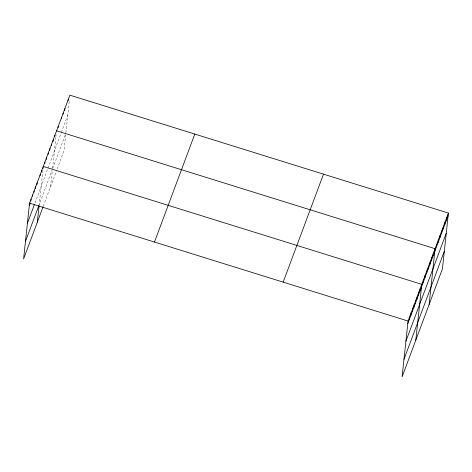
<?xml version="1.0" encoding="UTF-8"?>
<svg xmlns="http://www.w3.org/2000/svg" width="472" height="472" viewBox="0 0 472 472"><rect width="100%" height="100%" fill="white"/><g stroke="black" fill="none" stroke-linecap="round" stroke-linejoin="round"><path stroke-width="0.35" stroke-dasharray="2.36 1.77" d="M42.864 170.292L39.188 204.671L52.026 170.309M50.628 186.582L52.368 170.286M52.569 168.386L56.174 134.662M65.679 134.656L63.938 150.946L56.327 171.312M65.879 132.756L69.355 100.276M35.028 202.907L47.778 168.769M48.014 168.138L61.089 133.139M61.325 132.502L67.744 115.321M52.74 168.398L65.337 134.673M43.259 206.311L56.091 171.95"/><path stroke-width="0.71" d="M448.4 213.067L408.062 321.054L402.103 376.839L442.435 268.857L448.4 213.067L69.897 95.161L29.565 203.143L23.6 258.933L43.017 206.948M30.875 201.025L31.087 199.066M32.468 196.293L32.609 194.983M33.996 192.21L34.131 190.906M35.447 188.782L35.66 186.823M36.969 184.705L37.182 182.747M40.09 175.897L40.226 174.587M41.613 171.814L41.754 170.51M37.312 222.218L39.058 205.922M43.07 168.386L43.276 166.427L421.779 284.339L415.814 340.123M44.799 163.282L44.94 161.973M46.398 159.477L46.604 157.518M48.126 154.373L48.268 153.064M49.725 150.568L49.932 148.609M51.454 145.464L51.596 144.155M53.053 141.659L53.259 139.706M54.781 136.555L54.923 135.252M58.109 127.646L58.251 126.343M61.437 118.737L61.578 117.434M63.106 114.283L63.242 112.979M64.699 110.483L64.906 108.525M68.098 100.919L68.234 99.616M409.307 319.585L409.59 316.972M410.835 315.502L411.112 312.895M412.357 311.426L412.634 308.812M413.879 307.343L414.156 304.735M415.401 303.266L415.684 300.652M416.929 299.189L417.207 296.575M418.452 295.106L418.729 292.498M419.974 291.029L420.257 288.416M423.16 282.492L423.443 279.884M424.829 278.037L425.107 275.43M426.493 273.583L426.771 270.975M428.157 269.128L428.434 266.521M429.821 264.674L430.098 262.066M431.485 260.225L431.762 257.612M433.148 255.771L433.426 253.157M429.125 304.493L435.09 248.703L56.587 130.797M436.476 246.862L436.753 244.248M438.14 242.407L438.417 239.794M439.804 237.953L440.081 235.339M441.467 233.498L441.745 230.885M443.131 229.044L443.409 226.43M444.795 224.589L445.072 221.976M446.459 220.135L446.736 217.521M29.282 205.757L30.296 203.037M27.405 223.303L34.521 204.264M25.476 241.387L38.934 205.35M154.468 242.053L194.806 134.072M283.159 282.144L323.497 174.156M407.784 323.662L448.123 215.68M405.908 341.209L446.246 233.227M403.979 359.292L444.311 251.31M29.565 203.143L408.062 321.054"/></g></svg>
